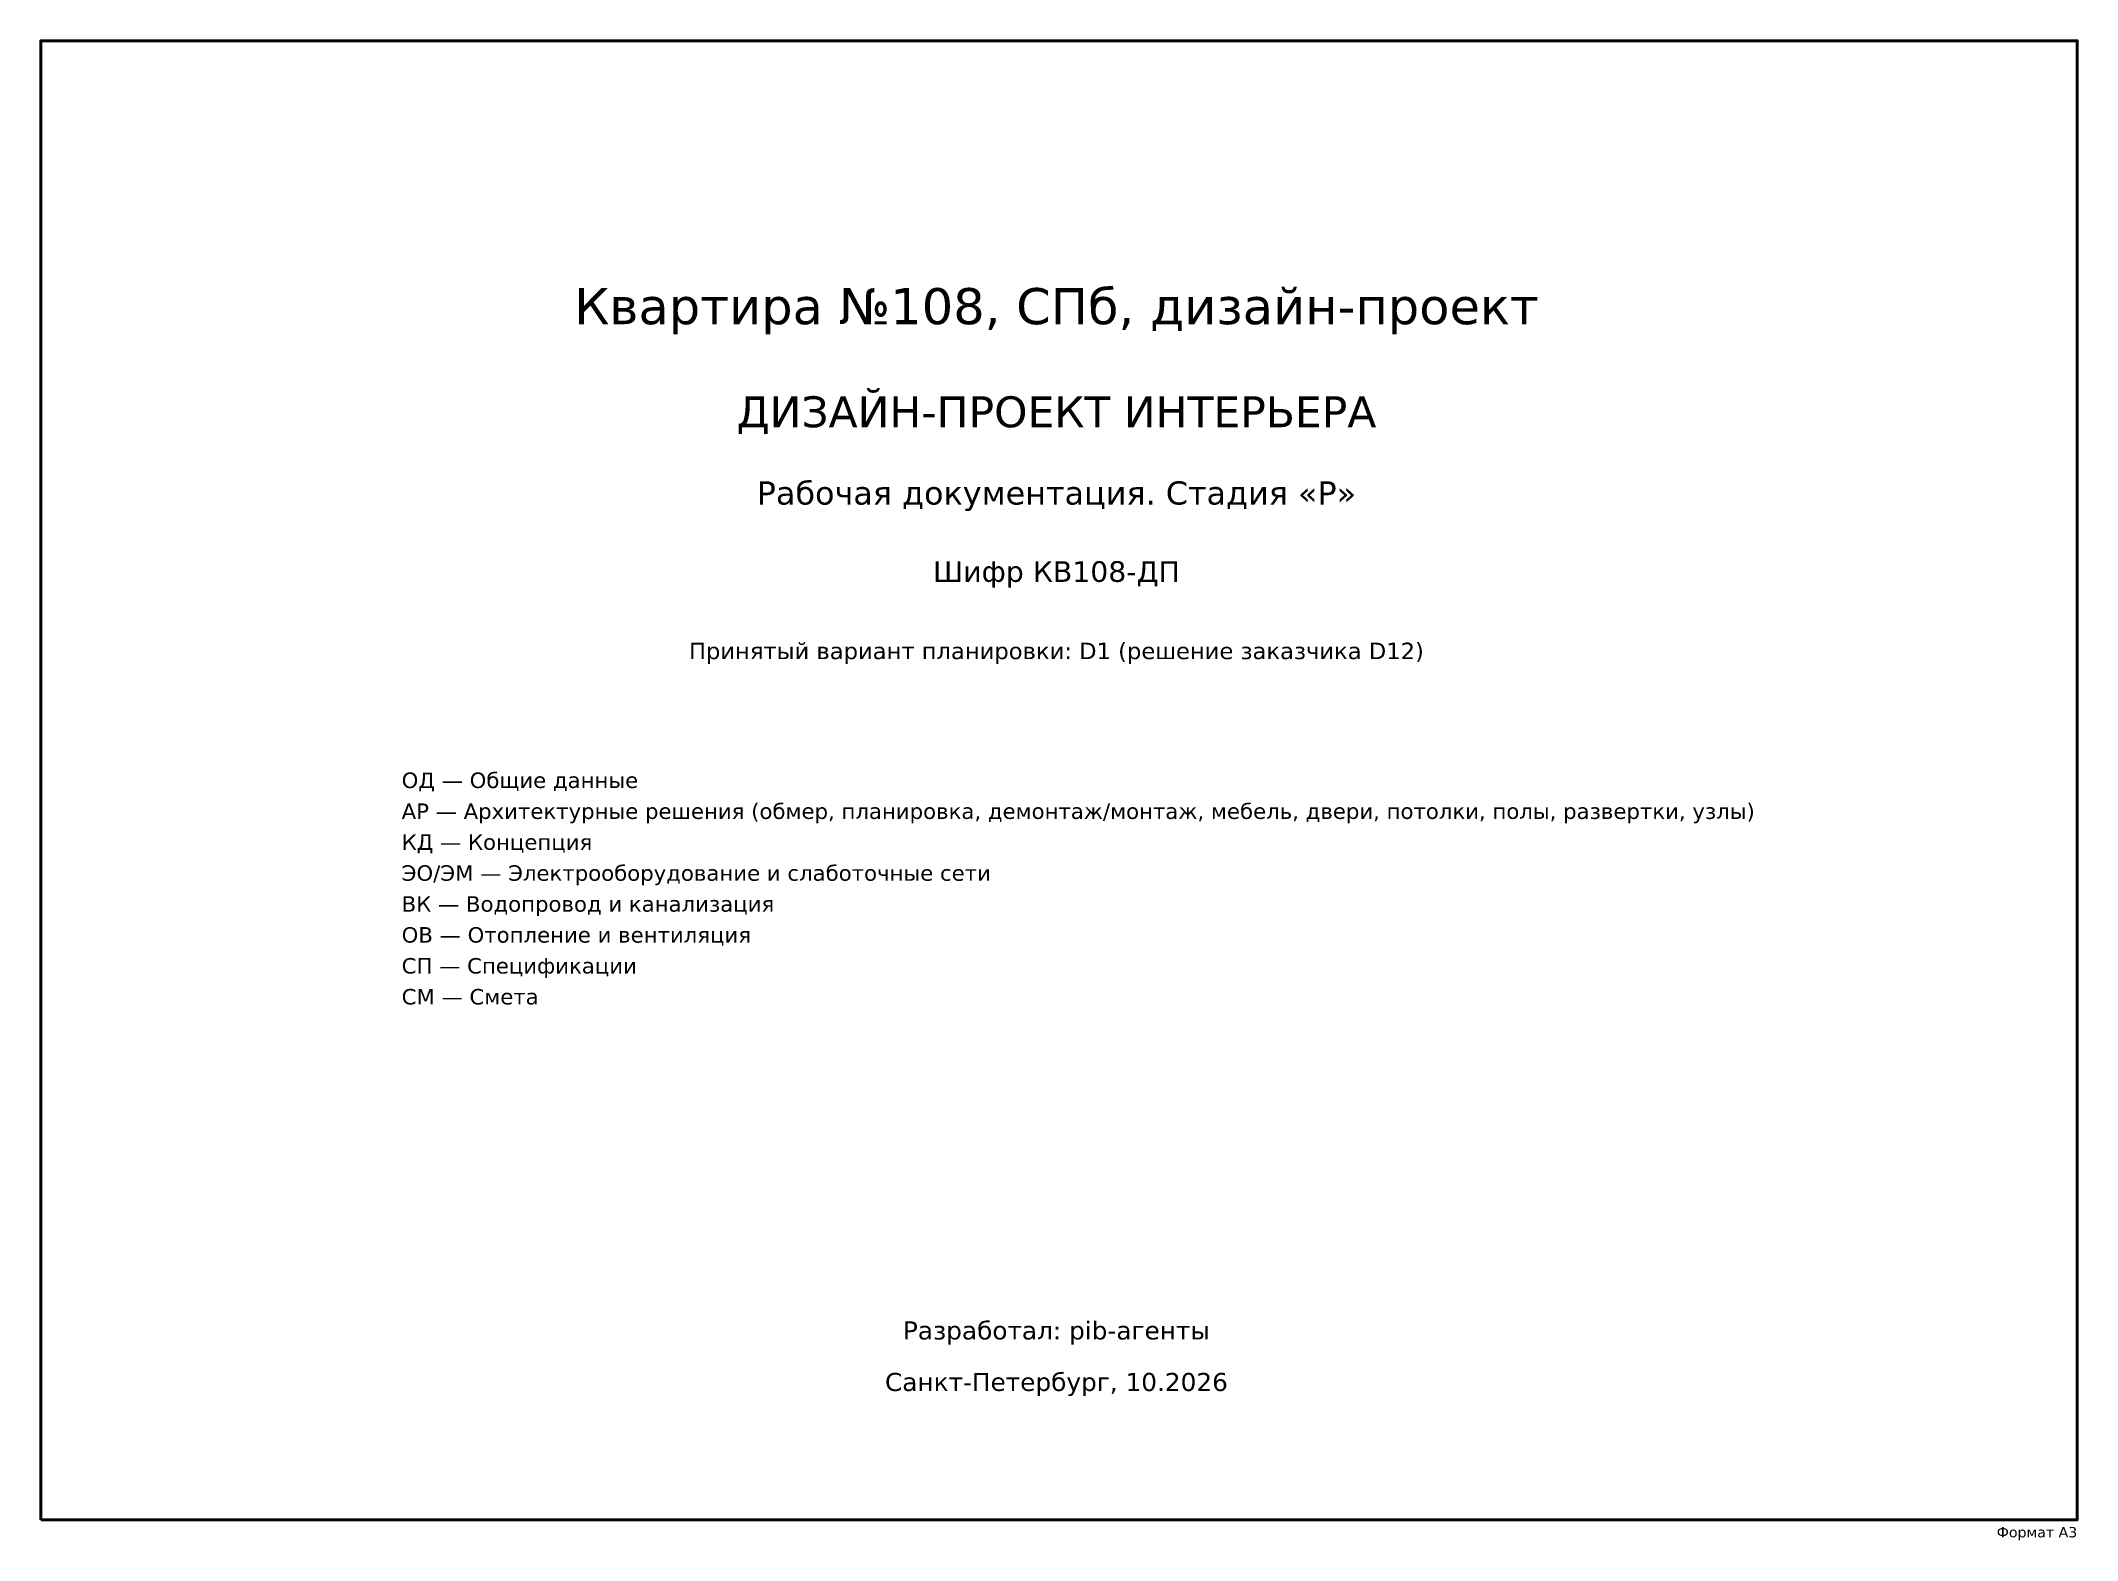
# Model space of a CAD drawing. Header units: millimetres. Extents: x 20 to 415, y 1 to 292.
import ezdxf
from ezdxf.enums import TextEntityAlignment as Align

# ---------------------------------------------------------------- set-up
doc = ezdxf.new("R2010")
doc.units = ezdxf.units.MM
doc.layers.add('FRAME', color=7, linetype='CONTINUOUS')
doc.layers.add('TEXT', color=7, linetype='CONTINUOUS')
doc.styles.add('GOST', font='DejaVuSans.ttf')

msp = doc.modelspace()

# ---------------------------------------------------------------- linework, layer by layer
at = {"layer": 'FRAME', "color": 7, "lineweight": 50}
msp.add_lwpolyline([(20, 5), (415, 5), (415, 292), (20, 292)], close=True, dxfattribs=at)

# ---------------------------------------------------------------- texts
at = {"layer": 'FRAME', "color": 7, "style": 'GOST'}
msp.add_text('Формат A3', height=2, dxfattribs=at).set_placement((415, 1.6), align=Align.RIGHT)
at = {"layer": 'TEXT', "color": 7, "style": 'GOST'}
for s, height, p in [('Квартира №108, СПб, дизайн-проект', 7, (217, 237)), ('ДИЗАЙН-ПРОЕКТ ИНТЕРЬЕРА', 6, (217, 217)), ('Рабочая документация. Стадия «Р»', 4.5, (217, 202)), ('Шифр КВ108-ДП', 4, (217, 187)), ('Принятый вариант планировки: D1 (решение заказчика D12)', 3.2, (217, 172)), ('Разработал: pib-агенты', 3.5, (217, 40)), ('Санкт-Петербург, 10.2026', 3.5, (217, 30))]:
    msp.add_text(s, height=height, dxfattribs=at).set_placement(p, align=Align.CENTER)
for s, p in [('ОД — Общие данные', (90, 147)), ('АР — Архитектурные решения (обмер, планировка, демонтаж/монтаж, мебель, двери, потолки, полы, развертки, узлы)', (90, 141)), ('КД — Концепция', (90, 135)), ('ЭО/ЭМ — Электрооборудование и слаботочные сети', (90, 129)), ('ВК — Водопровод и канализация', (90, 123)), ('ОВ — Отопление и вентиляция', (90, 117)), ('СП — Спецификации', (90, 111)), ('СМ — Смета', (90, 105))]:
    msp.add_text(s, height=3, dxfattribs=at).set_placement(p)

doc.saveas('drawing.dxf')
